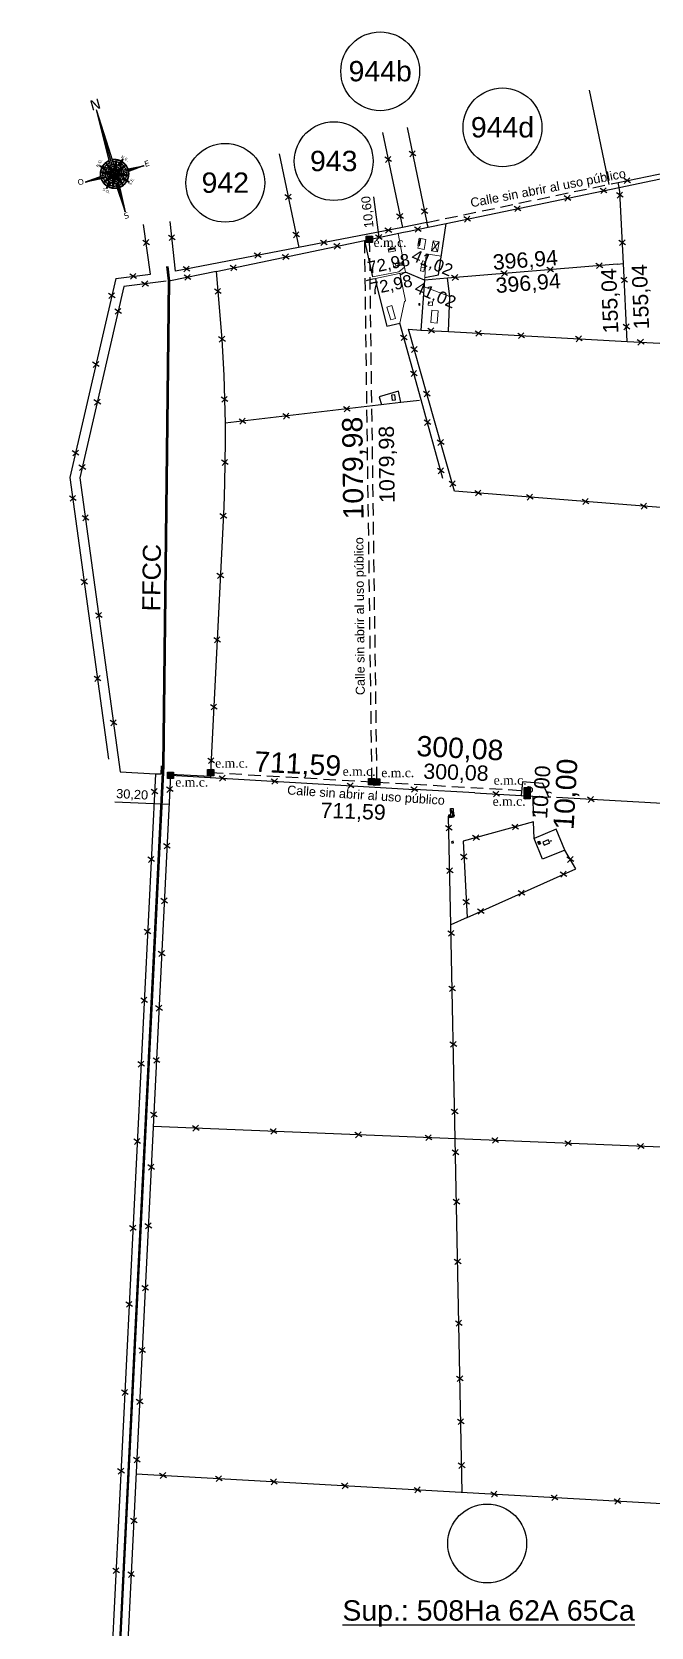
# Model space of a CAD drawing. Header units: feet. Extents: x 1554 to 7460, y 4629 to 11811.
# Drawn here: x 1768 to 1891.3, y 6765.3 to 7082.9 of the extents above; entities that cross this region are included whole.
import ezdxf

# ---------------------------------------------------------------- set-up
doc = ezdxf.new("R2010")
doc.units = ezdxf.units.FT
doc.header["$MEASUREMENT"] = 0
doc.linetypes.add('ACAD_ISO12W100', pattern=[21, 12, -3, 0, -3, 0, -3])
doc.linetypes.add('DASHED2', pattern=[0.375, 0.25, -0.125])
doc.layers.get('0').update_dxf_attribs({"linetype": 'CONTINUOUS'})
for name, color, linetype in [('Alambrado', 1, 'CONTINUOUS'), ('Edificaciòn', 1, 'CONTINUOUS'), ('MEDICION', 2, 'CONTINUOUS'), ('Riel', 2, 'CONTINUOUS'), ('Seccion', 6, 'ACAD_ISO12W100'), ('Subdivision', 5, 'CONTINUOUS'), ('Tanques', 140, 'CONTINUOUS')]:
    doc.layers.add(name, color=color, linetype=linetype)
doc.styles.add('ARIAL', font='arial.ttf')
doc.styles.add('style1', font='verdana.ttf')
doc.styles.add('Time New Roman', font='times.ttf')

# ---------------------------------------------------------------- blocks, each defined once
blk = doc.blocks.new('A$Cc8157756')
at = {"color": 2}
for p, q in [((10.57, 8.26), (2.82, 16.69)), ((10.78, 8.5), (2.82, 16.66)), ((9.7, 10.03), (2.82, 16.66)), ((10.78, 8.5), (6.59, 12.79)), ((11.06, 8.72), (9.7, 10.03)), ((11, 9.86), (11.41, 7.85)), ((12.07, 8.11), (11, 9.86)), ((11.79, 9), (12.1, 10.52)), ((13.2, 9.82), (12.07, 8.11)), ((12.08, 9.02), (12.1, 10.52)), ((12.08, 9.02), (12.1, 10.52)), ((12.1, 10.52), (12.39, 8.99)), ((12.72, 7.83), (13.2, 9.82)), ((13.12, 8.68), (16.42, 11.43)), ((13.12, 8.68), (16.36, 11.39)), ((13.37, 8.47), (16.42, 11.45)), ((13.37, 8.47), (16.42, 11.45)), ((16.36, 11.39), (13.37, 8.47)), ((13.58, 8.21), (16.41, 11.44)), ((10.25, 7.5), (8.73, 7.23)), ((8.73, 7.23), (10.25, 6.9)), ((10.23, 7.21), (8.73, 7.23)), ((11.13, 7.2), (9.4, 6.11)), ((9.4, 6.11), (11.4, 6.54)), ((9.42, 8.31), (11.13, 7.2)), ((11.41, 7.85), (9.42, 8.31)), ((11.4, 6.54), (10.92, 4.55)), ((11.13, 7.2), (11.21, 7.55)), ((11.13, 7.2), (12.98, 7.18)), ((11.5, 7.19), (11.13, 7.2)), ((11.4, 6.54), (12.72, 7.83)), ((11.4, 6.54), (11.66, 6.8)), ((11.41, 7.85), (12.7, 6.53)), ((11.67, 7.58), (11.41, 7.85)), ((12.07, 8.11), (12.05, 6.26)), ((12.05, 6.63), (12.05, 6.26)), ((12.07, 7.74), (12.07, 8.11)), ((12.45, 6.79), (12.7, 6.53)), ((12.46, 7.58), (12.73, 7.84)), ((12.61, 7.18), (12.98, 7.18)), ((12.7, 6.53), (14.7, 6.07)), ((13.11, 4.52), (12.7, 6.53)), ((14.72, 8.26), (12.72, 7.83)), ((12.98, 7.18), (14.72, 8.26)), ((14.7, 6.07), (12.98, 7.18)), ((13.86, 6.88), (15.39, 7.15)), ((15.39, 7.15), (13.87, 7.47)), ((15.39, 7.15), (13.89, 7.17)), ((15.39, 7.15), (15.39, 7.15)), ((15.39, 7.15), (15.39, 7.15)), ((15.39, 7.15), (15.39, 7.15)), ((15.39, 7.15), (15.39, 7.15)), ((15.39, 7.15), (15.39, 7.15)), ((15.39, 7.15), (15.39, 7.15)), ((15.39, 7.15), (15.39, 7.15)), ((15.39, 7.15), (15.39, 7.15)), ((15.39, 7.15), (15.39, 7.15)), ((15.39, 7.15), (15.39, 7.15)), ((15.39, 7.15), (15.39, 7.15)), ((15.39, 7.15), (15.39, 7.15)), ((15.39, 7.15), (15.39, 7.15)), ((15.39, 7.15), (15.39, 7.15)), ((15.39, 7.15), (15.39, 7.15)), ((15.39, 7.15), (15.39, 7.15)), ((15.39, 7.15), (15.39, 7.15)), ((15.39, 7.15), (15.39, 7.15)), ((15.39, 7.15), (15.39, 7.15)), ((10.75, 5.91), (7.69, 2.93)), ((10.75, 5.91), (7.69, 2.93)), ((11, 5.69), (7.7, 2.94)), ((10.54, 6.16), (7.71, 2.93)), ((7.76, 2.99), (10.75, 5.91)), ((11, 5.69), (7.76, 2.99)), ((10.75, 5.91), (9.9, 5.08)), ((10.92, 4.55), (12.05, 6.26)), ((12.02, 3.86), (11.73, 5.38)), ((12.33, 5.37), (12.02, 3.86)), ((12.04, 5.35), (12.02, 3.86)), ((12.05, 6.26), (13.11, 4.52)), ((13.09, 5.67), (17.53, 1.59)), ((17.53, 1.59), (13.34, 5.88)), ((13.34, 5.88), (17.53, 1.59)), ((13.34, 5.88), (17.53, 1.59)), ((13.34, 5.88), (17.53, 1.59)), ((13.54, 6.11), (17.53, 1.59)), ((17.53, 1.59), (13.54, 6.11))]:
    blk.add_line(p, q, dxfattribs=at)
at = {"color": 2, "linetype": 'Continuous'}
for p, q in [((11.99, 7.25), (12.12, 7.12)), ((11.99, 7.25), (12.12, 7.12)), ((12.12, 7.12), (11.99, 7.25)), ((12.12, 7.12), (11.99, 7.25)), ((11.99, 7.12), (12.12, 7.25)), ((12.12, 7.25), (11.99, 7.12)), ((12.12, 7.25), (11.99, 7.12)), ((11.99, 7.12), (12.12, 7.25))]:
    blk.add_line(p, q, dxfattribs=at)
at = {"color": 2}
for radius in [0.925, 0.834, 0.785, 0.736, 0.736, 0.736, 0.736, 0.736, 0.686, 0.686, 0.686, 0.686, 0.686, 0.686, 0.637, 0.588]:
    blk.add_circle((12.06, 7.19), radius, dxfattribs=at)
for radius, start, end in [(2.87, 91.0627, 127.8705), (2.78, 111.9471, 127.5907), (2.78, 91.4946, 111.2651), (2.41, 93.5343, 109.6703), (2.87, 44.3035, 89.3035), (2.78, 66.9471, 86.9959), (2.41, 68.5672, 84.8457), (2.78, 49.5674, 66.2651), (2.87, 139.9966, 177.5442), (2.87, 181.156, 219.3616), (2.78, 181.611, 201.6598), (2.78, 157.3418, 177.1124), (2.78, 140.248, 156.6598), (2.41, 158.9366, 175.0726), (2.41, 183.7612, 200.0397), (2.41, 141.4313, 155.0397), (1.83, 162.7081, 196.2071), (1.83, 134.3035, 151.2071), (1.48, 166.5615, 192.2887), (2.41, 113.5672, 126.2731), (1.83, 117.3999, 134.3035), (1.48, 211.5615, 224.3035), (1.48, 134.3035, 147.2887), (1.48, 121.3183, 134.3035), (0.925, 134.3035, 224.3035), (0.925, 224.3035, 314.3035), (0.925, 44.3035, 134.3035), (0.555, 134.3035, 224.3035), (1.83, 72.3999, 105.8989), (0.555, 224.3035, 314.3035), (0.555, 44.3035, 134.3035), (1.48, 76.3183, 102.0454), (0.555, 314.3035, 44.3035), (0.925, 314.3035, 44.3035), (1.48, 44.3035, 57.0454), (1.83, 44.3035, 60.8989), (2.41, 51.0848, 64.6703), (1.48, 314.3035, 327.2887), (1.83, 44.3035, 54.6698), (1.48, 31.5615, 44.3035), (1.83, 27.7081, 44.3035), (1.48, 346.5615, 12.2887), (1.83, 342.7081, 16.2071), (2.41, 23.9366, 37.5221), (2.78, 22.3418, 39.0396), (2.87, 319.4595, 357.5442), (2.87, 1.156, 39.3616), (2.41, 338.9366, 355.0726), (2.41, 3.7612, 20.0397), (2.78, 337.3418, 357.1124), (2.78, 1.611, 21.6598), (2.78, 202.3418, 219.0396), (2.41, 203.9366, 217.5221), (2.87, 229.2453, 267.4509), (2.78, 229.5674, 246.2651), (1.83, 207.7081, 224.3035), (2.41, 231.0848, 244.6703), (1.83, 224.3035, 234.6698), (1.83, 224.3035, 240.8989), (2.78, 246.9471, 266.9959), (1.48, 224.3035, 237.0454), (2.41, 248.5672, 264.8457), (1.83, 252.3999, 285.8989), (1.48, 256.3183, 283.4163), (2.87, 271.0627, 308.9342), (2.78, 271.4946, 291.2651), (2.41, 273.5343, 289.6703), (1.48, 300.0136, 314.3035), (1.83, 297.3999, 314.3035), (2.41, 293.5672, 307.2865), (2.78, 291.9471, 308.6456), (1.83, 314.3035, 331.2071), (1.83, 314.3035, 324.1148), (2.41, 321.0409, 335.0397), (2.78, 319.7365, 336.6598)]:
    blk.add_arc((12.06, 7.19), radius, start, end, dxfattribs=at)
for points in [[(10.57, 8.26), (10.78, 8.5), (2.82, 16.66)], [(11.41, 7.85), (12.07, 8.11), (11, 9.86)], [(12.07, 8.11), (12.72, 7.83), (13.2, 9.82)], [(12.08, 9.02), (12.1, 10.52), (12.39, 8.99), (12.1, 10.52)], [(13.12, 8.68), (16.36, 11.39), (13.37, 8.47), (16.36, 11.39)], [(10.25, 6.9), (8.73, 7.23), (10.23, 7.21), (8.73, 7.23)], [(11.4, 6.54), (11.13, 7.2), (9.4, 6.11)], [(11.13, 7.2), (11.41, 7.85), (9.42, 8.31)], [(12.05, 6.26), (11.4, 6.54), (10.92, 4.55)], [(12.7, 6.53), (12.05, 6.26), (13.11, 4.52)], [(12.98, 7.18), (12.7, 6.53), (14.7, 6.07)], [(12.72, 7.83), (12.98, 7.18), (14.72, 8.26)], [(13.87, 7.47), (13.89, 7.17), (15.39, 7.15)], [(11, 5.69), (10.75, 5.91), (7.76, 2.99)], [(11.73, 5.38), (12.02, 3.86), (12.04, 5.35), (12.02, 3.86)], [(13.54, 6.11), (17.5, 1.58), (13.34, 5.88), (17.5, 1.58)], [(17.53, 1.59), (13.34, 5.88), (17.53, 1.59), (17.5, 1.58)]]:
    blk.add_solid(points, dxfattribs=at)
at = {"color": 2, "style": 'style1'}
for s, height, rotation, p in [('N', 2.03, 44.3035, (2.04, 16.04)), ('E', 1.16, 44.3035, (16.76, 11.32)), ('N.E.', 0.58, 359.3035, (11.59, 10.6)), ('N.O.', 0.58, 89.3035, (8.61, 6.74)), ('S.E.', 0.58, 89.3035, (15.98, 6.73)), ('S.O.', 0.58, 359.3035, (11.44, 3.18)), ('O', 1.16, 44.3035, (6.85, 1.72)), ('S', 1.16, 44.3035, (18.12, 0.26))]:
    blk.add_text(s, height=height, rotation=rotation, dxfattribs=at).set_placement(p)

msp = doc.modelspace()

# ---------------------------------------------------------------- hatches: boundary and pattern name
h = msp.add_hatch()
h.set_pattern_fill('ANSI31', color=1, scale=0.025, angle=90, style=0)
h.set_pattern_definition([(135, (1348.83001, 6998.77401), (-0.056126601, -0.056126601), [])])
h.paths.add_polyline_path([(1834.528, 7042.226), (1834.528, 7040.965), (1835.758, 7040.965), (1835.758, 7042.226)])
h = msp.add_hatch()
h.set_pattern_fill('ANSI31', color=1, scale=0.025, angle=90, style=0)
h.set_pattern_definition([(135, (1309.241005, 6892.09022), (-0.056126601, -0.056126601), [])])
h.paths.add_polyline_path([(1794.939, 6935.542), (1794.939, 6934.281), (1796.169, 6934.281), (1796.169, 6935.542)])
h = msp.add_hatch()
h.set_pattern_fill('ANSI31', color=1, scale=0.025, angle=90, style=0)
h.set_pattern_definition([(135, (1317.23626, 6892.62698), (-0.056126601, -0.056126601), [])])
h.paths.add_polyline_path([(1802.934, 6936.079), (1802.934, 6934.818), (1804.164, 6934.818), (1804.164, 6936.079)])
h = msp.add_hatch()
h.set_pattern_fill('ANSI31', color=1, scale=0.025, angle=90, style=0)
h.set_pattern_definition([(135, (1349.314025, 6890.781756), (-0.056126601, -0.056126601), [])])
h.paths.add_polyline_path([(1835.012, 6934.233), (1835.012, 6932.973), (1836.242, 6932.973), (1836.242, 6934.233)])
h = msp.add_hatch()
h.set_pattern_fill('ANSI31', color=1, scale=0.025, angle=90, style=0)
h.set_pattern_definition([(135, (1350.312374, 6890.72433), (-0.056126601, -0.056126601), [])])
h.paths.add_polyline_path([(1836.01, 6934.176), (1836.01, 6932.915), (1837.241, 6932.915), (1837.241, 6934.176)])
h = msp.add_hatch()
h.set_pattern_fill('ANSI31', color=1, scale=0.025, angle=90, style=0)
h.set_pattern_definition([(135, (1380.271066, 6889.001), (-0.056126601, -0.056126601), [])])
h.paths.add_polyline_path([(1865.969, 6932.453), (1865.969, 6931.192), (1867.199, 6931.192), (1867.199, 6932.453)])
h = msp.add_hatch()
h.set_pattern_fill('ANSI31', color=1, scale=0.025, angle=90, style=0)
h.set_pattern_definition([(135, (1380.28248, 6888.001065), (-0.056126601, -0.056126601), [])])
h.paths.add_polyline_path([(1865.98, 6931.453), (1865.98, 6930.192), (1867.211, 6930.192), (1867.211, 6931.453)])

# ---------------------------------------------------------------- linework, layer by layer
at = {"color": 1}
for p, q in [((1839.581, 7057.082, 70.052), (1838.239, 7057.954, 70.052)), ((1839.458, 7058.101, 70.052), (1838.363, 7056.935, 70.052)), ((1844.419, 7058.214, 69.798), (1843.077, 7059.086, 69.798)), ((1844.296, 7059.233, 69.798), (1843.201, 7058.067, 69.798)), ((1882.453, 7050.871, 99.861), (1881.111, 7051.743, 99.861)), ((1882.329, 7051.891, 99.861), (1881.234, 7050.724, 99.861)), ((1887.151, 7052.874, 100.077), (1885.809, 7053.746, 100.077)), ((1887.027, 7053.893, 100.077), (1885.932, 7052.727, 100.077)), ((1819.689, 7049.611, 77.828), (1818.348, 7050.483, 77.828)), ((1819.566, 7050.63, 77.828), (1818.471, 7049.464, 77.828)), ((1865.331, 7047.297, 99.861), (1863.989, 7048.169, 99.861)), ((1865.207, 7048.316, 99.861), (1864.112, 7047.15, 99.861)), ((1875.279, 7049.374, 99.861), (1873.937, 7050.245, 99.861)), ((1875.156, 7050.393, 99.861), (1874.061, 7049.226, 99.861)), ((1885.715, 7049.98, 99.939), (1884.373, 7050.852, 99.939)), ((1885.591, 7051, 99.939), (1884.497, 7049.833, 99.939)), ((1841.934, 7045.759, 100.061), (1840.593, 7046.63, 100.061)), ((1841.811, 7046.778, 100.061), (1840.716, 7045.611, 100.061)), ((1846.795, 7046.782, 100.046), (1845.453, 7047.654, 100.046)), ((1846.671, 7047.801, 100.046), (1845.577, 7046.634, 100.046)), ((1855.307, 7045.205, 99.861), (1853.965, 7046.076, 99.861)), ((1855.183, 7046.224, 99.861), (1854.088, 7045.057, 99.861)), ((1796.508, 7041.508, 94.565), (1795.166, 7042.379, 94.565)), ((1796.384, 7042.527, 94.565), (1795.289, 7041.36, 94.565)), ((1821.255, 7042.094, 94.447), (1819.913, 7042.965, 94.447)), ((1821.131, 7043.113, 94.447), (1820.037, 7041.946, 94.447)), ((1837.743, 7041.561, 99.83), (1836.401, 7042.432, 99.83)), ((1837.619, 7042.58, 99.83), (1836.525, 7041.413, 99.83)), ((1839.61, 7042.972, 100.061), (1838.268, 7043.843, 100.061)), ((1839.486, 7043.991, 100.061), (1838.391, 7042.824, 100.061)), ((1845.479, 7043.169, 99.83), (1844.137, 7044.041, 99.83)), ((1845.356, 7044.189, 99.83), (1844.261, 7043.022, 99.83)), ((1791.392, 7040.539, 100.02), (1790.05, 7041.411, 100.02)), ((1791.268, 7041.558, 100.02), (1790.174, 7040.392, 100.02)), ((1813.59, 7037.984, 100.061), (1812.248, 7038.855, 100.061)), ((1813.467, 7039.003, 100.061), (1812.372, 7037.836, 100.061)), ((1819.053, 7038.699, 99.83), (1817.958, 7037.532, 99.83)), ((1826.747, 7040.506, 100.061), (1825.406, 7041.377, 100.061)), ((1826.624, 7041.525, 100.061), (1825.529, 7040.358, 100.061)), ((1829.405, 7039.82, 99.83), (1828.063, 7040.691, 99.83)), ((1829.281, 7040.839, 99.83), (1828.186, 7039.672, 99.83)), ((1886.195, 7040.526, 99.813), (1884.853, 7041.398, 99.813)), ((1886.072, 7041.545, 99.813), (1884.977, 7040.379, 99.813)), ((1799.419, 7035.267, 100.061), (1798.077, 7036.138, 100.061)), ((1799.296, 7036.286, 100.061), (1798.201, 7035.119, 100.061)), ((1808.776, 7035.503, 99.83), (1807.434, 7036.375, 99.83)), ((1808.653, 7036.522, 99.83), (1807.558, 7035.356, 99.83)), ((1819.176, 7037.68, 99.83), (1817.834, 7038.551, 99.83)), ((1871.857, 7035.139, 99.758), (1870.515, 7036.01, 99.758)), ((1871.734, 7036.158, 99.758), (1870.639, 7034.991, 99.758)), ((1881.633, 7035.947, 99.758), (1880.291, 7036.819, 99.758)), ((1881.51, 7036.966, 99.758), (1880.415, 7035.799, 99.758)), ((1788.801, 7033.799, 100.043), (1787.459, 7034.671, 100.043)), ((1788.677, 7034.818, 100.043), (1787.582, 7033.651, 100.043)), ((1791.157, 7032.309, 100.061), (1789.815, 7033.18, 100.061)), ((1791.034, 7033.328, 100.061), (1789.939, 7032.161, 100.061)), ((1799.631, 7033.618, 100.06), (1798.289, 7034.489, 100.06)), ((1799.507, 7034.637, 100.06), (1798.412, 7033.47, 100.06)), ((1852.884, 7033.569, 99.758), (1851.542, 7034.441, 99.758)), ((1852.76, 7034.588, 99.758), (1851.665, 7033.422, 99.758)), ((1862.702, 7034.381, 99.758), (1861.36, 7035.253, 99.758)), ((1862.578, 7035.4, 99.758), (1861.483, 7034.234, 99.758)), ((1886.573, 7033.083, 99.752), (1885.231, 7033.955, 99.752)), ((1886.449, 7034.102, 99.752), (1885.355, 7032.936, 99.752)), ((1784.539, 7029.966, 100.024), (1783.197, 7030.837, 100.024)), ((1784.415, 7030.985, 100.024), (1783.32, 7029.818, 100.024)), ((1805.654, 7030.817, 99.83), (1804.312, 7031.689, 99.83)), ((1805.53, 7031.837, 99.83), (1804.435, 7030.67, 99.83)), ((1785.8, 7026.831, 100.044), (1784.458, 7027.702, 100.044)), ((1785.676, 7027.85, 100.044), (1784.581, 7026.683, 100.044)), ((1848.13, 7022.983, 100.046), (1846.788, 7023.855, 100.046)), ((1848.006, 7024.002, 100.046), (1846.911, 7022.836, 100.046)), ((1857.555, 7022.474, 100.046), (1856.213, 7023.345, 100.046)), ((1857.432, 7023.493, 100.046), (1856.337, 7022.326, 100.046)), ((1866.05, 7022.011, 100.046), (1864.709, 7022.882, 100.046)), ((1865.927, 7023.03, 100.046), (1864.832, 7021.863, 100.046)), ((1887.046, 7023.759, 99.737), (1885.705, 7024.631, 99.737)), ((1886.923, 7024.778, 99.737), (1885.828, 7023.612, 99.737)), ((1806.489, 7021.298, 99.83), (1805.147, 7022.169, 99.83)), ((1806.366, 7022.317, 99.83), (1805.271, 7021.15, 99.83)), ((1842.718, 7021.608, 100.038), (1841.376, 7022.479, 100.038)), ((1842.595, 7022.627, 100.038), (1841.5, 7021.46, 100.038)), ((1844.779, 7019.239, 100.044), (1843.437, 7020.111, 100.044)), ((1844.655, 7020.258, 100.044), (1843.56, 7019.092, 100.044)), ((1877.56, 7021.383, 100.046), (1876.218, 7022.255, 100.046)), ((1877.437, 7022.402, 100.046), (1876.342, 7021.236, 100.046)), ((1889.865, 7020.709, 99.83), (1888.523, 7021.581, 99.83)), ((1889.742, 7021.729, 99.83), (1888.647, 7020.562, 99.83)), ((1781.392, 7016.271, 100.005), (1780.05, 7017.143, 100.005)), ((1781.268, 7017.29, 100.005), (1780.173, 7016.124, 100.005)), ((1844.695, 7014.458, 100.04), (1843.353, 7015.329, 100.04)), ((1844.572, 7015.477, 100.04), (1843.477, 7014.31, 100.04)), ((1806.989, 7009.322, 99.83), (1805.647, 7010.194, 99.83)), ((1806.866, 7010.341, 99.83), (1805.771, 7009.175, 99.83)), ((1847.284, 7010.418, 100.038), (1845.942, 7011.289, 100.038)), ((1847.161, 7011.437, 100.038), (1846.066, 7010.27, 100.038)), ((1781.665, 7008.771, 100.007), (1780.323, 7009.642, 100.007)), ((1781.541, 7009.79, 100.007), (1780.446, 7008.623, 100.007)), ((1819.151, 7006.996, 100.015), (1818.056, 7005.829, 100.015)), ((1831.36, 7007.396, 100.018), (1830.018, 7008.268, 100.018)), ((1831.236, 7008.416, 100.018), (1830.141, 7007.249, 100.018)), ((1810.588, 7004.957, 100.012), (1809.246, 7005.828, 100.012)), ((1810.465, 7005.976, 100.012), (1809.37, 7004.809, 100.012)), ((1819.275, 7005.977, 100.015), (1817.933, 7006.848, 100.015)), ((1847.393, 7004.714, 100.041), (1846.051, 7005.585, 100.041)), ((1847.27, 7005.733, 100.041), (1846.175, 7004.566, 100.041)), ((1850.041, 7000.736, 99.887), (1848.699, 7001.607, 99.887)), ((1849.918, 7001.755, 99.887), (1848.823, 7000.588, 99.887)), ((1777.339, 6998.637, 99.98), (1775.997, 6999.509, 99.98)), ((1777.216, 6999.656, 99.98), (1776.121, 6998.49, 99.98)), ((1807.06, 6996.75, 99.83), (1805.718, 6997.621, 99.83)), ((1806.936, 6997.769, 99.83), (1805.842, 6996.602, 99.83)), ((1778.687, 6995.765, 99.981), (1777.345, 6996.636, 99.981)), ((1778.563, 6996.784, 99.981), (1777.468, 6995.617, 99.981)), ((1850.061, 6995.095, 100.038), (1848.719, 6995.966, 100.038)), ((1849.937, 6996.114, 100.038), (1848.842, 6994.947, 100.038)), ((1852.386, 6992.501, 99.758), (1851.044, 6993.372, 99.758)), ((1852.262, 6993.52, 99.758), (1851.167, 6992.353, 99.758)), ((1857.507, 6990.677, 99.736), (1856.165, 6991.548, 99.736)), ((1857.384, 6991.696, 99.736), (1856.289, 6990.529, 99.736)), ((1776.793, 6989.613, 99.972), (1775.451, 6990.485, 99.972)), ((1776.669, 6990.633, 99.972), (1775.574, 6989.466, 99.972)), ((1867.785, 6989.854, 99.736), (1866.444, 6990.725, 99.736)), ((1867.662, 6990.873, 99.736), (1866.567, 6989.706, 99.736)), ((1878.869, 6988.967, 99.736), (1877.527, 6989.838, 99.736)), ((1878.745, 6989.986, 99.736), (1877.65, 6988.819, 99.736)), ((1890.498, 6988.036, 99.736), (1889.156, 6988.907, 99.736)), ((1890.374, 6989.055, 99.736), (1889.279, 6987.888, 99.736)), ((1779.311, 6985.718, 99.972), (1777.969, 6986.59, 99.972)), ((1779.187, 6986.737, 99.972), (1778.093, 6985.571, 99.972)), ((1806.758, 6986.09, 99.826), (1805.416, 6986.961, 99.826)), ((1806.635, 6987.109, 99.826), (1805.54, 6985.942, 99.826)), ((1806.168, 6974.22, 99.8), (1804.826, 6975.092, 99.8)), ((1806.045, 6975.239, 99.8), (1804.95, 6974.073, 99.8)), ((1779.065, 6972.983, 99.969), (1777.723, 6973.854, 99.969)), ((1778.941, 6974.002, 99.969), (1777.846, 6972.835, 99.969)), ((1781.972, 6966.305, 99.961), (1780.63, 6967.176, 99.961)), ((1781.848, 6967.324, 99.961), (1780.753, 6966.157, 99.961)), ((1805.409, 6962.435, 99.771), (1804.314, 6961.269, 99.771)), ((1805.532, 6961.416, 99.771), (1804.19, 6962.288, 99.771)), ((1781.696, 6953.723, 99.966), (1780.354, 6954.595, 99.966)), ((1781.572, 6954.742, 99.966), (1780.477, 6953.575, 99.966)), ((1804.869, 6948.072, 99.741), (1803.527, 6948.943, 99.741)), ((1804.746, 6949.091, 99.741), (1803.651, 6947.924, 99.741)), ((1784.903, 6944.918, 99.949), (1783.561, 6945.789, 99.949)), ((1784.779, 6945.937, 99.949), (1783.684, 6944.77, 99.949)), ((1804.338, 6937.388, 99.717), (1802.996, 6938.259, 99.717)), ((1804.215, 6938.407, 99.717), (1803.12, 6937.24, 99.717)), ((1806.572, 6933.875, 99.712), (1805.23, 6934.746, 99.712)), ((1806.449, 6934.894, 99.712), (1805.354, 6933.727, 99.712)), ((1816.97, 6933.27, 99.712), (1815.628, 6934.142, 99.712)), ((1816.846, 6934.289, 99.712), (1815.752, 6933.123, 99.712)), ((1793.049, 6931.227, 99.923), (1791.707, 6932.099, 99.923)), ((1792.926, 6932.246, 99.923), (1791.831, 6931.08, 99.923)), ((1796.086, 6931.641, 99.713), (1794.744, 6932.513, 99.713)), ((1795.962, 6932.66, 99.713), (1794.867, 6931.494, 99.713)), ((1832.087, 6932.392, 99.712), (1830.745, 6933.263, 99.712)), ((1831.963, 6933.411, 99.712), (1830.869, 6932.244, 99.712)), ((1844.796, 6931.653, 99.712), (1843.454, 6932.524, 99.712)), ((1844.672, 6932.672, 99.712), (1843.577, 6931.505, 99.712)), ((1861.077, 6930.744, 99.763), (1859.735, 6931.616, 99.763)), ((1860.954, 6931.763, 99.763), (1859.859, 6930.597, 99.763)), ((1879.818, 6930.663, 99.853), (1878.723, 6929.496, 99.853)), ((1879.941, 6929.644, 99.853), (1878.599, 6930.515, 99.853)), ((1851.649, 6923.975, 100.01), (1850.307, 6924.846, 100.01)), ((1851.525, 6924.994, 100.01), (1850.431, 6923.827, 100.01)), ((1864.876, 6924.175, 99.98), (1863.535, 6925.047, 99.98)), ((1864.753, 6925.194, 99.98), (1863.658, 6924.028, 99.98)), ((1795.534, 6920.392, 99.717), (1794.192, 6921.263, 99.717)), ((1795.41, 6921.411, 99.717), (1794.315, 6920.244, 99.717)), ((1857.068, 6922.029, 99.98), (1855.727, 6922.901, 99.98)), ((1856.945, 6923.048, 99.98), (1855.85, 6921.882, 99.98)), ((1792.382, 6917.709, 99.92), (1791.041, 6918.58, 99.92)), ((1792.259, 6918.728, 99.92), (1791.164, 6917.561, 99.92)), ((1854.671, 6918.23, 99.98), (1853.329, 6919.101, 99.98)), ((1854.547, 6919.249, 99.98), (1853.453, 6918.082, 99.98)), ((1875.852, 6917.71, 99.963), (1874.51, 6918.581, 99.963)), ((1875.728, 6918.729, 99.963), (1874.633, 6917.562, 99.963)), ((1851.837, 6915.477, 99.986), (1850.495, 6916.349, 99.986)), ((1851.713, 6916.496, 99.986), (1850.619, 6915.33, 99.986)), ((1874.498, 6914.764, 99.959), (1873.156, 6915.635, 99.959)), ((1874.374, 6915.783, 99.959), (1873.279, 6914.616, 99.959)), ((1866.121, 6910.999, 99.968), (1864.779, 6911.87, 99.968)), ((1865.997, 6912.018, 99.968), (1864.902, 6910.851, 99.968)), ((1794.997, 6909.466, 99.721), (1793.655, 6910.338, 99.721)), ((1794.874, 6910.485, 99.721), (1793.779, 6909.319, 99.721)), ((1855.135, 6909.251, 99.98), (1853.793, 6910.123, 99.98)), ((1855.011, 6910.27, 99.98), (1853.916, 6909.103, 99.98)), ((1857.922, 6908.389, 99.977), (1856.827, 6907.222, 99.977)), ((1858.045, 6907.37, 99.977), (1856.704, 6908.241, 99.977)), ((1791.674, 6903.347, 99.917), (1790.332, 6904.218, 99.917)), ((1791.55, 6904.366, 99.917), (1790.456, 6903.199, 99.917)), ((1852.11, 6902.983, 99.951), (1850.768, 6903.854, 99.951)), ((1851.987, 6904.002, 99.951), (1850.892, 6902.835, 99.951)), ((1794.482, 6898.97, 99.725), (1793.14, 6899.841, 99.725)), ((1794.358, 6899.989, 99.725), (1793.263, 6898.822, 99.725)), ((1852.333, 6891.966, 99.925), (1850.991, 6892.838, 99.925)), ((1852.209, 6892.985, 99.925), (1851.114, 6891.819, 99.925)), ((1791, 6889.677, 99.915), (1789.658, 6890.548, 99.915)), ((1790.876, 6890.696, 99.915), (1789.781, 6889.529, 99.915)), ((1793.948, 6888.097, 99.729), (1792.606, 6888.968, 99.729)), ((1793.825, 6889.116, 99.729), (1792.73, 6887.949, 99.729)), ((1852.556, 6880.897, 99.898), (1851.214, 6881.768, 99.898)), ((1852.433, 6881.916, 99.898), (1851.338, 6880.749, 99.898)), ((1790.372, 6876.951, 99.912), (1789.03, 6877.822, 99.912)), ((1790.248, 6877.97, 99.912), (1789.153, 6876.803, 99.912)), ((1793.438, 6877.702, 99.733), (1792.096, 6878.574, 99.733)), ((1793.314, 6878.721, 99.733), (1792.219, 6877.555, 99.733)), ((1792.907, 6866.885, 99.737), (1791.565, 6867.756, 99.737)), ((1792.783, 6867.904, 99.737), (1791.688, 6866.737, 99.737)), ((1852.827, 6867.485, 99.866), (1851.485, 6868.357, 99.866)), ((1852.703, 6868.504, 99.866), (1851.608, 6867.338, 99.866)), ((1801.257, 6864.197, 99.853), (1799.915, 6865.068, 99.853)), ((1801.134, 6865.216, 99.853), (1800.039, 6864.049, 99.853)), ((1816.743, 6863.566, 99.853), (1815.401, 6864.438, 99.853)), ((1816.62, 6864.585, 99.853), (1815.525, 6863.419, 99.853)), ((1789.612, 6861.551, 99.909), (1788.27, 6862.423, 99.909)), ((1789.489, 6862.57, 99.909), (1788.394, 6861.404, 99.909)), ((1833.644, 6862.878, 99.853), (1832.303, 6863.749, 99.853)), ((1833.521, 6863.897, 99.853), (1832.426, 6862.73, 99.853)), ((1847.606, 6862.309, 99.853), (1846.264, 6863.181, 99.853)), ((1847.482, 6863.328, 99.853), (1846.388, 6862.162, 99.853)), ((1860.872, 6861.769, 99.853), (1859.53, 6862.64, 99.853)), ((1860.749, 6862.788, 99.853), (1859.654, 6861.621, 99.853)), ((1875.404, 6861.177, 99.853), (1874.062, 6862.049, 99.853)), ((1875.281, 6862.196, 99.853), (1874.186, 6861.029, 99.853)), ((1889.857, 6860.589, 99.853), (1888.515, 6861.46, 99.853)), ((1889.733, 6861.608, 99.853), (1888.638, 6860.441, 99.853)), ((1852.989, 6859.351, 99.852), (1851.648, 6860.222, 99.852)), ((1852.866, 6860.37, 99.852), (1851.771, 6859.203, 99.852)), ((1792.394, 6856.432, 99.741), (1791.052, 6857.303, 99.741)), ((1792.27, 6857.451, 99.741), (1791.175, 6856.284, 99.741)), ((1853.183, 6849.531, 99.85), (1851.841, 6850.403, 99.85)), ((1853.059, 6850.55, 99.85), (1851.964, 6849.384, 99.85)), ((1788.761, 6844.3, 99.906), (1787.419, 6845.172, 99.906)), ((1788.638, 6845.319, 99.906), (1787.543, 6844.153, 99.906)), ((1791.82, 6844.744, 99.745), (1790.478, 6845.615, 99.745)), ((1791.696, 6845.763, 99.745), (1790.601, 6844.596, 99.745)), ((1853.293, 6838.633, 99.848), (1852.199, 6837.467, 99.848)), ((1853.417, 6837.614, 99.848), (1852.075, 6838.486, 99.848)), ((1791.214, 6832.4, 99.75), (1789.872, 6833.271, 99.75)), ((1791.09, 6833.419, 99.75), (1789.995, 6832.252, 99.75)), ((1788.012, 6829.121, 99.903), (1786.671, 6829.992, 99.903)), ((1787.889, 6830.14, 99.903), (1786.794, 6828.973, 99.903)), ((1853.658, 6825.356, 99.846), (1852.316, 6826.227, 99.846)), ((1853.534, 6826.375, 99.846), (1852.44, 6825.208, 99.846)), ((1790.603, 6819.967, 99.754), (1789.261, 6820.839, 99.754)), ((1790.48, 6820.986, 99.754), (1789.385, 6819.82, 99.754)), ((1853.875, 6814.333, 99.843), (1852.533, 6815.204, 99.843)), ((1853.751, 6815.352, 99.843), (1852.656, 6814.185, 99.843)), ((1787.147, 6811.573, 99.9), (1785.805, 6812.444, 99.9)), ((1787.023, 6812.592, 99.9), (1785.928, 6811.425, 99.9)), ((1790.101, 6809.733, 99.758), (1788.759, 6810.604, 99.758)), ((1789.977, 6810.752, 99.758), (1788.883, 6809.585, 99.758)), ((1853.919, 6806.79, 99.842), (1852.825, 6805.624, 99.842)), ((1854.043, 6805.771, 99.842), (1852.701, 6806.643, 99.842)), ((1789.533, 6798.156, 99.762), (1788.191, 6799.027, 99.762)), ((1789.409, 6799.175, 99.762), (1788.314, 6798.008, 99.762)), ((1854.215, 6797.033, 99.84), (1852.873, 6797.904, 99.84)), ((1854.091, 6798.052, 99.84), (1852.996, 6796.885, 99.84)), ((1786.375, 6795.92, 99.897), (1785.033, 6796.792, 99.897)), ((1786.251, 6796.939, 99.897), (1785.156, 6795.773, 99.897)), ((1794.742, 6795.028, 99.873), (1793.4, 6795.899, 99.873)), ((1794.619, 6796.047, 99.873), (1793.524, 6794.88, 99.873)), ((1805.856, 6794.401, 99.867), (1804.514, 6795.272, 99.867)), ((1805.733, 6795.42, 99.867), (1804.638, 6794.253, 99.867)), ((1816.803, 6793.783, 99.861), (1815.461, 6794.654, 99.861)), ((1816.679, 6794.802, 99.861), (1815.584, 6793.635, 99.861)), ((1830.972, 6792.984, 99.852), (1829.63, 6793.855, 99.852)), ((1830.849, 6794.003, 99.852), (1829.754, 6792.836, 99.852)), ((1845.414, 6792.169, 99.844), (1844.072, 6793.041, 99.844)), ((1845.29, 6793.188, 99.844), (1844.196, 6792.021, 99.844)), ((1860.699, 6791.307, 99.835), (1859.357, 6792.178, 99.835)), ((1860.575, 6792.326, 99.835), (1859.48, 6791.159, 99.835)), ((1872.687, 6790.631, 99.828), (1871.346, 6791.502, 99.828)), ((1872.564, 6791.65, 99.828), (1871.469, 6790.483, 99.828)), ((1885.111, 6790.942, 99.821), (1884.016, 6789.775, 99.821)), ((1885.235, 6789.923, 99.821), (1883.893, 6790.794, 99.821)), ((1788.937, 6786.02, 99.767), (1787.595, 6786.892, 99.767)), ((1788.813, 6787.039, 99.767), (1787.718, 6785.873, 99.767)), ((1785.397, 6776.1, 99.893), (1784.055, 6776.972, 99.893)), ((1785.273, 6777.12, 99.893), (1784.179, 6775.953, 99.893)), ((1788.413, 6775.344, 99.77), (1787.071, 6776.215, 99.77)), ((1788.289, 6776.363, 99.77), (1787.194, 6775.196, 99.77))]:
    msp.add_line(p, q, dxfattribs=at)
at = {"color": 2}
for points, elevation in [([(1834.528, 7042.226), (1835.758, 7042.226), (1835.758, 7040.965), (1834.528, 7040.965)], 99.83), ([(1794.939, 6935.542), (1796.169, 6935.542), (1796.169, 6934.281), (1794.939, 6934.281)], 99.712), ([(1802.934, 6936.079), (1804.164, 6936.079), (1804.164, 6934.818), (1802.934, 6934.818)], 99.712), ([(1835.012, 6934.233), (1836.242, 6934.233), (1836.242, 6932.973), (1835.012, 6932.973)], 99.585), ([(1836.01, 6934.176), (1837.241, 6934.176), (1837.241, 6932.915), (1836.01, 6932.915)], 99.467), ([(1865.969, 6932.453), (1867.199, 6932.453), (1867.199, 6931.192), (1865.969, 6931.192)], 99.463), ([(1865.98, 6931.453), (1867.211, 6931.453), (1867.211, 6930.192), (1865.98, 6930.192)], 99.463)]:
    msp.add_lwpolyline(points, close=True, dxfattribs=dict(at, elevation=elevation))
at = {"color": 3}
for centre in [(1837.325, 7075.073), (1861.671, 7063.905), (1828.07, 7057.189), (1806.475, 7052.873), (1858.62, 6781.935)]:
    msp.add_circle(centre, 7.845, dxfattribs=at)
at = {"layer": 'Alambrado', "color": 2}
for p, q in [((1884.707, 7052.94, 100.077), (1909.717, 7058.155, 100.077)), ((1796.582, 7035.287, 100.061), (1795.474, 7045.178, 91.894)), ((1846.598, 7044.967, 100.061), (1841.737, 7043.944, 100.061)), ((1791.608, 7034.658, 100.058), (1790.214, 7044.589, 99.999)), ((1841.737, 7043.944, 100.061), (1796.582, 7035.287, 100.061)), ((1784.651, 7033.812, 100.029), (1775.552, 6994.217, 99.973)), ((1784.651, 7033.812, 100.029), (1791.608, 7034.658, 100.058)), ((1794.706, 7033.254, 100.068), (1786.267, 7032.236, 100.054)), ((1804.635, 7035.213, 100.046), (1795.537, 7033.354, 100.069)), ((1786.267, 7032.236, 100.054), (1777.545, 6994.144, 99.977)), ((1775.552, 6994.217, 99.973), (1783.216, 6938.118, 99.963)), ((1777.545, 6994.144, 99.977), (1785.574, 6935.556, 99.944)), ((1792.551, 6935.17, 99.924), (1767.97, 6436.865, 99.827)), ((1785.574, 6935.556, 99.944), (1792.551, 6935.17, 99.924))]:
    msp.add_line(p, q, dxfattribs=at)
at = {"layer": 'Alambrado', "color": 2, "linetype": 'DASHED2', "ltscale": 10}
msp.add_line((1846.598, 7044.967, 100.046), (1884.707, 7052.94, 100.077), dxfattribs=at)
at = {"layer": 'Alambrado'}
for p, q in [((1884.908, 7051.96, 100.077), (1884.707, 7052.94, 100.077)), ((1885.009, 7051.106, 99.949), (1884.908, 7051.96, 99.949)), ((1885.737, 7036.778, 99.758), (1885.009, 7051.106, 99.949)), ((1846.854, 7044.046, 100.046), (1846.598, 7044.967, 100.046)), ((1848.901, 7034.518, 100.078), (1850.482, 7044.773, 100.078)), ((1834.164, 7041.392, 99.83), (1835.143, 7041.597, 99.83)), ((1834.164, 7041.392, 100.074), (1835.795, 7034.145, 100.074)), ((1834.564, 7033.441, 100.063), (1835.253, 7033.592, 99.803)), ((1836.38, 7033.826, 100.063), (1836.587, 7032.486, 100.063)), ((1836.587, 7032.486, 100.063), (1838.614, 7024.327, 100.063)), ((1846.176, 7033.516, 99.974), (1845.444, 7023.526, 99.974)), ((1846.21, 7034.036, 100.078), (1848.901, 7034.518, 100.078)), ((1851.167, 7030.226, 100.037), (1850.713, 7033.881, 100.037)), ((1850.943, 7023.234, 100.037), (1851.167, 7030.226, 100.037)), ((1838.614, 7024.327, 100.063), (1841.244, 7024.95, 100.063)), ((1845.473, 7009.654, 100.042), (1841.244, 7024.95, 100.037)), ((1842.965, 7023.696, 100.046), (1845.444, 7023.526, 100.046)), ((1846.613, 7010.853, 100.038), (1842.965, 7023.696, 100.046)), ((1845.444, 7023.526, 100.046), (1850.943, 7023.234, 100.046)), ((1850.943, 7023.234, 100.046), (1886.523, 7021.294, 100.046)), ((1840.999, 7011.37, 100.019), (1837.1, 7010.275, 100.011)), ((1837.1, 7010.275, 100.011), (1837.554, 7008.638, 100.047)), ((1841.437, 7009.095, 100.021), (1840.999, 7011.37, 100.019)), ((1852.127, 6991.49, 99.736), (1846.613, 7010.853, 100.038)), ((1841.437, 7009.095, 100.021), (1806.437, 7004.984, 100.011)), ((1845.142, 7009.534, 100.026), (1841.437, 7009.095, 100.021)), ((1849.822, 6993.972, 100.037), (1845.473, 7009.654, 100.042)), ((1909.463, 6986.899, 99.736), (1852.127, 6991.49, 99.736)), ((1792.551, 6935.17, 99.924), (1793.698, 6935.169, 99.932)), ((1793.698, 6935.169, 99.932), (1793.776, 6936.812, 99.947)), ((1803.511, 6934.678, 99.83), (1795.561, 6935.054, 99.83)), ((1803.549, 6935.448, 99.712), (1803.511, 6934.678, 99.712)), ((1803.511, 6934.678, 99.712), (1803.514, 6934.449, 99.712)), ((1865.663, 6933.594, 99.965), (1865.425, 6930.9, 99.954)), ((1869.721, 6933.233, 99.957), (1865.663, 6933.594, 99.965)), ((1866.595, 6930.822, 99.463), (1867.684, 6930.751, 99.957)), ((1867.684, 6930.751, 99.957), (1870.872, 6930.549, 99.999)), ((1867.684, 6930.751, 99.957), (1867.803, 6926.786, 99.994)), ((1870.872, 6930.549, 99.999), (1869.721, 6933.233, 99.957)), ((1871.324, 6930.522, 99.999), (1870.872, 6930.549, 99.999)), ((1906.896, 6928.502, 99.853), (1872.455, 6930.469, 99.853)), ((1851.406, 6905.095, 99.955), (1850.927, 6926.731, 100.016)), ((1867.832, 6925.608, 99.98), (1853.84, 6921.762, 99.98)), ((1867.96, 6922.319, 99.961), (1867.832, 6925.608, 99.98)), ((1853.84, 6921.762, 99.98), (1854.625, 6906.569, 99.98)), ((1872.393, 6924.155, 99.949), (1867.96, 6922.319, 99.961)), ((1869.652, 6918.164, 99.971), (1867.96, 6922.319, 99.961)), ((1874.087, 6919.991, 99.97), (1872.393, 6924.155, 99.949)), ((1874.087, 6919.991, 99.97), (1869.652, 6918.164, 99.971)), ((1876.275, 6916.3, 99.956), (1874.087, 6919.991, 99.97)), ((1854.625, 6906.569, 99.98), (1876.275, 6916.3, 99.956)), ((1854.625, 6906.569, 99.98), (1851.406, 6905.095, 99.955)), ((1852.265, 6862.528, 99.853), (1851.406, 6905.095, 99.955)), ((1901.749, 6860.513, 99.853), (1792.121, 6864.977, 99.853)), ((1853.649, 6792.102, 99.839), (1852.265, 6862.528, 99.853)), ((1908.538, 6789.006, 99.807), (1788.723, 6795.765, 99.876))]:
    msp.add_line(p, q, dxfattribs=at)
at = {"layer": 'Alambrado', "lineweight": 0}
for p, q in [((1840.924, 7042.787, 100.046), (1842.18, 7036.101, 100.046)), ((1846.5, 7038.731, 100.046), (1846.21, 7034.036, 100.078)), ((1849.481, 7038.28, 100.046), (1846.5, 7038.731, 100.046)), ((1842.18, 7036.101, 100.046), (1841.01, 7035.136, 100.046)), ((1842.393, 7035.102, 100.046), (1842.18, 7036.101, 100.046)), ((1841.01, 7035.136, 100.046), (1835.795, 7034.145, 100.074)), ((1841.244, 7034.858, 100.046), (1842.392, 7029.337, 100.046)), ((1841.951, 7034.862, 100.046), (1841.32, 7034.497, 100.046)), ((1842.427, 7034.991, 100.046), (1841.951, 7034.862, 100.046)), ((1842.393, 7035.102, 100.046), (1842.427, 7034.991, 100.046)), ((1846.21, 7034.036, 100.078), (1846.176, 7033.516, 100.069)), ((1842.166, 7029.243, 100.046), (1841.244, 7024.95, 100.037)), ((1842.392, 7029.337, 100.046), (1842.166, 7029.243, 100.046)), ((1851.167, 7030.226, 100.042), (1846.075, 7032.181, 100.046))]:
    msp.add_line(p, q, dxfattribs=at)
at = {"layer": 'Alambrado', "color": 1}
msp.add_line((1795.554, 6934.912, 99.712), (1795.561, 6935.054, 99.83), dxfattribs=at)
at = {"layer": 'Edificaciòn', "lineweight": 0}
for p, q in [((1845.079, 7041.822, 100.046), (1844.84, 7040.402, 100.046)), ((1845.408, 7041.766, 100.046), (1845.079, 7041.822, 100.046)), ((1845.079, 7041.822, 100.046), (1845.17, 7040.346, 100.046)), ((1838.913, 7039.706, 100.046), (1840.221, 7039.971, 100.046)), ((1838.913, 7039.706, 100.046), (1840.268, 7039.741, 100.046)), ((1838.913, 7039.706, 100.046), (1839.051, 7039.031, 100.046)), ((1838.959, 7039.476, 100.046), (1840.268, 7039.741, 100.046)), ((1838.96, 7039.476, 100.046), (1840.221, 7039.971, 100.046)), ((1839.051, 7039.031, 100.046), (1840.359, 7039.295, 100.046)), ((1840.359, 7039.295, 100.046), (1840.221, 7039.971, 100.046)), ((1844.833, 7039.825, 100.046), (1844.929, 7040.387, 100.046)), ((1846.075, 7039.614, 100.046), (1844.833, 7039.825, 100.046)), ((1844.84, 7040.402, 100.046), (1845.408, 7041.766, 100.046)), ((1845.17, 7040.346, 100.046), (1844.84, 7040.402, 100.046)), ((1845.17, 7040.346, 100.046), (1845.408, 7041.766, 100.046)), ((1846.408, 7041.597, 100.046), (1845.408, 7041.766, 100.046)), ((1846.408, 7041.597, 100.046), (1846.075, 7039.614, 100.046)), ((1847.9, 7041.334, 100.046), (1847.56, 7039.353, 100.046)), ((1847.56, 7039.353, 100.046), (1849.073, 7041.132, 100.046)), ((1847.56, 7039.353, 100.046), (1848.733, 7039.151, 100.046)), ((1849.073, 7041.132, 100.046), (1847.9, 7041.334, 100.046)), ((1847.9, 7041.334, 100.046), (1848.733, 7039.151, 100.046)), ((1848.733, 7039.151, 100.046), (1849.073, 7041.132, 100.046)), ((1839.915, 7036.706, 100.046), (1841.919, 7037.026, 100.046)), ((1839.915, 7036.706, 100.046), (1840.004, 7036.225, 100.046)), ((1840.004, 7036.225, 100.046), (1842.008, 7036.544, 100.046)), ((1840.359, 7036.777, 100.046), (1840.448, 7036.295, 100.046)), ((1840.359, 7036.777, 100.046), (1842.008, 7036.545, 100.046)), ((1841.919, 7037.026, 100.046), (1840.448, 7036.295, 100.046)), ((1841.919, 7037.026, 100.046), (1842.008, 7036.544, 100.046)), ((1845.631, 7036.916, 100.046), (1845.368, 7035.333, 100.046)), ((1846.102, 7035.97, 100.046), (1845.491, 7036.073, 100.046)), ((1845.7, 7036.905, 100.046), (1845.631, 7036.916, 100.046)), ((1845.769, 7037.314, 100.046), (1845.7, 7036.905, 100.046)), ((1846.311, 7037.223, 100.046), (1845.769, 7037.314, 100.046)), ((1845.979, 7035.231, 100.046), (1846.311, 7037.223, 100.046)), ((1845.368, 7035.333, 100.046), (1845.979, 7035.231, 100.046)), ((1846.865, 7028.51, 100.046), (1846.913, 7029.193, 100.046)), ((1847.068, 7029.182, 100.046), (1846.89, 7028.865, 100.046)), ((1846.913, 7029.193, 100.046), (1847.756, 7029.133, 100.046)), ((1846.913, 7029.193, 100.046), (1847.044, 7028.854, 100.046)), ((1847.044, 7028.854, 100.046), (1847.068, 7029.182, 100.046)), ((1847.756, 7029.133, 100.046), (1847.707, 7028.45, 100.046)), ((1839.625, 7028.411, 100.046), (1838.648, 7028.117, 100.046)), ((1838.648, 7028.117, 100.046), (1839.416, 7025.56, 100.046)), ((1840.393, 7025.854, 100.046), (1839.625, 7028.411, 100.046)), ((1845.012, 7028.844, 100.046), (1844.991, 7028.48, 100.046)), ((1844.991, 7028.48, 100.046), (1845.216, 7028.467, 100.046)), ((1845.237, 7028.831, 100.046), (1845.012, 7028.844, 100.046)), ((1845.216, 7028.467, 100.046), (1845.237, 7028.831, 100.046)), ((1847.707, 7028.45, 100.046), (1846.865, 7028.51, 100.046)), ((1846.89, 7028.865, 100.046), (1847.044, 7028.854, 100.046)), ((1847.603, 7027.482, 100.046), (1847.425, 7025.029, 100.046)), ((1848.865, 7027.39, 100.046), (1847.603, 7027.482, 100.046)), ((1848.686, 7024.936, 100.046), (1848.865, 7027.39, 100.046)), ((1839.416, 7025.56, 100.046), (1840.393, 7025.854, 100.046)), ((1847.425, 7025.029, 100.046), (1848.686, 7024.936, 100.046))]:
    msp.add_line(p, q, dxfattribs=at)
at = {"layer": 'Edificaciòn'}
for p, q in [((1839.649, 7010.684, 89.847), (1840.197, 7010.728, 89.847)), ((1839.761, 7009.524, 89.847), (1839.649, 7010.684, 89.847)), ((1840.197, 7010.728, 89.847), (1840.309, 7009.569, 89.847)), ((1840.309, 7009.569, 89.847), (1839.761, 7009.524, 89.847)), ((1851.352, 6928.276, 89.847), (1851.841, 6928.302, 89.847)), ((1851.419, 6927.027, 89.847), (1851.352, 6928.276, 89.847)), ((1851.352, 6928.276, 89.847), (1851.934, 6926.574, 89.847)), ((1851.841, 6928.302, 89.847), (1851.675, 6926.56, 89.847)), ((1851.841, 6928.302, 89.847), (1851.912, 6926.986, 89.847)), ((1850.98, 6927.004, 89.847), (1851.419, 6927.027, 89.847)), ((1851.011, 6926.435, 89.847), (1850.98, 6927.004, 89.847)), ((1851.675, 6926.56, 89.847), (1850.98, 6927.004, 89.847)), ((1851.419, 6927.027, 89.847), (1851.011, 6926.435, 89.847)), ((1851.68, 6926.471, 89.847), (1851.011, 6926.435, 89.847)), ((1851.934, 6926.574, 89.847), (1851.675, 6926.56, 89.847)), ((1851.675, 6926.56, 89.847), (1851.68, 6926.471, 89.847)), ((1851.912, 6926.986, 89.847), (1852.037, 6926.993, 89.847)), ((1852.051, 6926.733, 89.847), (1851.926, 6926.726, 89.847)), ((1851.926, 6926.726, 89.847), (1851.934, 6926.574, 89.847)), ((1852.037, 6926.993, 89.847), (1852.051, 6926.733, 89.847)), ((1851.865, 6921.749, 89.847), (1851.537, 6921.678, 89.847)), ((1851.537, 6921.678, 89.847), (1851.608, 6921.355, 89.847)), ((1851.608, 6921.355, 89.847), (1851.935, 6921.427, 89.847)), ((1851.935, 6921.427, 89.847), (1851.865, 6921.749, 89.847)), ((1868.71, 6921.659, 99.982), (1869.022, 6921.791, 99.979)), ((1868.909, 6921.13, 99.983), (1868.71, 6921.659, 99.982)), ((1869.221, 6921.262, 99.981), (1868.71, 6921.659, 99.982)), ((1869.022, 6921.791, 99.979), (1868.909, 6921.13, 99.983)), ((1869.221, 6921.262, 99.981), (1868.909, 6921.13, 99.983)), ((1869.022, 6921.791, 99.979), (1869.221, 6921.262, 99.981)), ((1870.801, 6922.052, 89.847), (1869.715, 6921.591, 89.847)), ((1869.715, 6921.591, 89.847), (1869.982, 6920.966, 89.847)), ((1869.982, 6920.966, 89.847), (1871.068, 6921.427, 89.847)), ((1871.068, 6921.427, 89.847), (1870.801, 6922.052, 89.847))]:
    msp.add_line(p, q, dxfattribs=at)
at = {"layer": 'Edificaciòn', "lineweight": 0}
msp.add_circle((1839.396, 7040.015, 100.046), 0.0425, dxfattribs=at)
at = {"layer": 'Edificaciòn'}
msp.add_circle((1871.304, 6921.843, 89.847), 0.05, dxfattribs=at)
at = {"layer": 'Riel', "color": 3}
for p, q in [((1795.189, 7033.339, 100.096), (1794.865, 7036.174, 100.088)), ((1795.043, 7036.184, 100.089), (1795.364, 7033.342, 100.096)), ((1794.039, 6936.791, 99.987), (1795.189, 7033.339, 100.096)), ((1795.364, 7033.342, 100.096), (1794.212, 6936.771, 99.985)), ((1768.673, 6421.88, 99.914), (1794.039, 6936.791, 99.987)), ((1794.212, 6936.771, 99.985), (1768.849, 6421.89, 99.913))]:
    msp.add_line(p, q, dxfattribs=at)
at = {"layer": 'Subdivision', "color": 2}
for p, q in [((1878.907, 7071.305, 58.546), (1882.816, 7052.533, 100.046)), ((1837.798, 7062.858, 58.246), (1841.737, 7043.944, 100.061)), ((1842.664, 7063.858, 58.284), (1846.598, 7044.967, 100.046)), ((1817.23, 7058.632, 58.848), (1821.113, 7039.99, 100.061)), ((1804.635, 7035.213, 99.83), (1834.164, 7041.392, 99.83)), ((1804.635, 7035.213, 99.83), (1805.818, 7021.734, 99.83)), ((1805.818, 7021.734, 99.83), (1806.2, 7014.532, 99.83)), ((1806.2, 7014.532, 99.83), (1806.437, 7004.984, 99.83)), ((1806.437, 7004.984, 99.83), (1806.447, 7001.358, 99.83)), ((1806.447, 7001.358, 99.83), (1806.331, 6993.012, 99.83)), ((1806.331, 6993.012, 99.83), (1806.173, 6988.256, 99.83)), ((1806.173, 6988.256, 99.83), (1803.549, 6935.448, 99.712))]:
    msp.add_line(p, q, dxfattribs=at)
at = {"layer": 'Subdivision'}
for p, q in [((1884.908, 7051.96, 99.861), (1977.607, 7071.286, 99.861)), ((1850.482, 7044.773, 99.861), (1884.908, 7051.96, 99.861)), ((1835.143, 7041.595, 99.83), (1841.969, 7043.014, 99.83)), ((1841.969, 7043.014, 99.83), (1842.763, 7043.165, 99.83)), ((1842.763, 7043.165, 99.83), (1846.854, 7044.046, 99.83)), ((1846.854, 7044.046, 99.861), (1850.482, 7044.773, 99.861)), ((1835.884, 7033.746, 99.858), (1835.888, 7033.731, 99.858)), ((1795.554, 6934.912, 99.712), (1779.767, 6613.34, 99.83)), ((1795.554, 6934.912, 99.712), (1844.125, 6932.089, 99.712)), ((1856.172, 6931.416, 99.785), (1844.125, 6932.089, 99.712)), ((1856.172, 6931.416, 99.785), (1865.425, 6930.9, 99.737)), ((1865.425, 6930.9, 99.737), (1866.595, 6930.822, 99.463)), ((1866.595, 6930.822, 99.463), (1866.584, 6931.822, 99.463))]:
    msp.add_line(p, q, dxfattribs=at)
at = {"layer": 'Subdivision', "color": 1}
for p, q in [((1835.969, 7050.055), (1837.072, 7041.996, 99.83)), ((1784.492, 6929.632, 24.775), (1795.27, 6929.13, 99.714))]:
    msp.add_line(p, q, dxfattribs=at)
at = {"layer": 'Subdivision', "color": 2, "linetype": 'DASHED2', "ltscale": 10}
for p, q in [((1834.164, 7041.392, 99.858), (1835.627, 6933.603, 99.581)), ((1803.549, 6935.448, 99.712), (1835.627, 6933.603, 99.585))]:
    msp.add_line(p, q, dxfattribs=at)
at = {"layer": 'Subdivision', "linetype": 'DASHED2', "ltscale": 10}
for p, q in [((1835.143, 7041.595, 99.83), (1836.625, 6933.546, 99.467)), ((1836.625, 6933.546, 99.581), (1866.584, 6931.822, 99.463))]:
    msp.add_line(p, q, dxfattribs=at)
at = {"layer": 'Subdivision', "color": 3}
for p, q in [((1884.495, 7036.675, 99.758), (1850.713, 7033.881, 99.758)), ((1884.495, 7036.675, 99.758), (1885.737, 7036.778, 99.758)), ((1886.523, 7021.294, 99.732), (1885.737, 7036.778, 99.758)), ((1835.253, 7033.592, 99.847), (1835.888, 7033.731, 99.847)), ((1835.888, 7033.731, 99.847), (1836.38, 7033.826, 99.847)), ((1846.176, 7033.516, 99.853), (1842.393, 7035.102, 99.83)), ((1850.713, 7033.881, 99.758), (1846.176, 7033.516, 99.758)), ((1886.523, 7021.294, 99.83), (1909.596, 7020.01, 99.83))]:
    msp.add_line(p, q, dxfattribs=at)
at = {"layer": 'Subdivision', "color": 3, "lineweight": 0}
msp.add_line((1836.38, 7033.826, 99.847), (1842.393, 7035.102, 99.83), dxfattribs=at)
at = {"layer": 'Tanques'}
msp.add_circle((1866.951, 6932.021, 100.058), 0.65, dxfattribs=at)

# ---------------------------------------------------------------- block references
at = {"layer": 'Seccion', "rotation": 331.4331055352044}
msp.add_blockref('A$Cc8157756', (1770.405, 7054.093), dxfattribs=at)

# ---------------------------------------------------------------- texts
at = {"color": 1, "style": 'Time New Roman'}
for p in [(1835.998, 7040.108, 0.245), (1804.457, 6936.426, 0.127), (1796.518, 6932.648, -99.703), (1829.842, 6934.797, 99.585), (1837.533, 6934.523, -0.119), (1859.911, 6933.04, -0.122), (1859.704, 6928.839, -0.122)]:
    msp.add_text('e.m.c.', height=1.8, dxfattribs=at).set_placement(p)
at = {"color": 3, "style": 'ARIAL'}
msp.add_text('%%USup.: 508Ha 62A 65Ca', height=4.05143, dxfattribs=at).set_placement((1829.801, 6766.578))
at = {"color": 1, "attachment_point": 5, "style": 'ARIAL'}
for s, insert, char_height, rotation in [('Calle sin abrir al uso público', (1870.794, 7051.574, -99.667), 1.8, 10.87917), ('Calle sin abrir al uso público', (1833.485, 6966.582), 1.8, 90.54019), ('FFCC', (1791.824, 6974.256, -100.03), 3.6, 89.30027), ('Calle sin abrir al uso público', (1834.481, 6930.674, -199.725), 1.8, 356.19267)]:
    msp.add_mtext(s, dxfattribs=dict(at, insert=insert, char_height=char_height, rotation=rotation))
at = {"color": 1, "char_height": 1.8231, "width": 3.38878, "attachment_point": 1, "style": 'ARIAL'}
for s, insert, rotation in [('10,60', (1834.208, 7043.783), 96.53433), ('30,20', (1784.798, 6932.198, 16.365), 357.11378)]:
    msp.add_mtext(s, dxfattribs=dict(at, insert=insert, rotation=rotation))
at = {"layer": 'MEDICION', "color": 3, "char_height": 4.0514, "width": 7.97874, "attachment_point": 5, "style": 'ARIAL'}
for s, insert in [('944b', (1837.325, 7075.073)), ('944d', (1861.671, 7063.905)), ('943', (1828.07, 7057.189)), ('942', (1806.475, 7052.873))]:
    msp.add_mtext(s, dxfattribs=dict(at, insert=insert))
at = {"layer": 'MEDICION', "color": 2, "attachment_point": 1, "style": 'ARIAL'}
for s, insert, char_height, width, rotation in [('72,98', (1834.587, 7037.103), 2.4309, 6.38299, 11.80786), ('41,02', (1844.281, 7039.743, 79.806), 2.4309, 6.38299, 336.81043), ('396,94', (1859.62, 7038.553), 3.0386, 7.97874, 4.38021), ('155,04', (1881.717, 7022.833), 3.0386, 7.97874, 91.99305), ('155,04', (1887.831, 7023.633), 3.0386, 7.97874, 91.99305), ('72,98', (1835.095, 7032.918, -79.806), 2.4309, 6.38299, 11.80786), ('41,02', (1844.907, 7033.37, 79.806), 2.4309, 6.38299, 336.81043), ('396,94', (1860.191, 7033.937), 3.0386, 7.97874, 4.38021), ('1079,98', (1837.171, 6989.118), 3.0386, 7.97874, 90.60397), ('300,08', (1845.98, 6937.252), 3.0386, 7.97874, 358.02676), ('10,00', (1867.509, 6926.356, 99.853), 3.0386, 7.97874, 86.22311), ('711,59', (1825.5, 6929.486), 3.0386, 7.97874, 358.02676)]:
    msp.add_mtext(s, dxfattribs=dict(at, insert=insert, char_height=char_height, width=width, rotation=rotation))
at = {"layer": 'MEDICION', "color": 3, "char_height": 4.0514, "width": 7.97874, "attachment_point": 1, "style": 'ARIAL'}
for s, insert, rotation in [('1079,98', (1829.972, 6985.808, 99.712), 90.74045), ('300,08', (1844.673, 6942.794, 99.712), 357.0027), ('711,59', (1812.366, 6939.695, 99.712), 357.0027), ('10,00', (1871.775, 6924.187, 99.712), 86.77247)]:
    msp.add_mtext(s, dxfattribs=dict(at, insert=insert, rotation=rotation))

doc.saveas('drawing.dxf')
